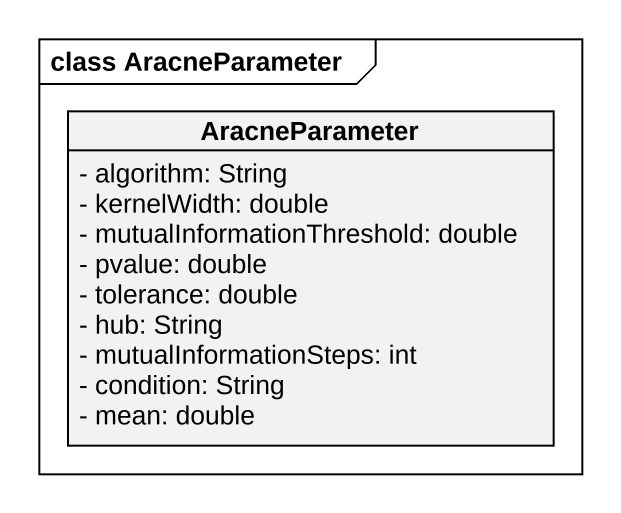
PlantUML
@startuml
mainframe class AracneParameter
hide circle
hide empty members
skinparam classAttributeIconSize 0
class AracneParameter {
  - algorithm: String
  - kernelWidth: double
  - mutualInformationThreshold: double
  - pvalue: double
  - tolerance: double
  - hub: String
  - mutualInformationSteps: int
  - condition: String
  - mean: double
}
@enduml
